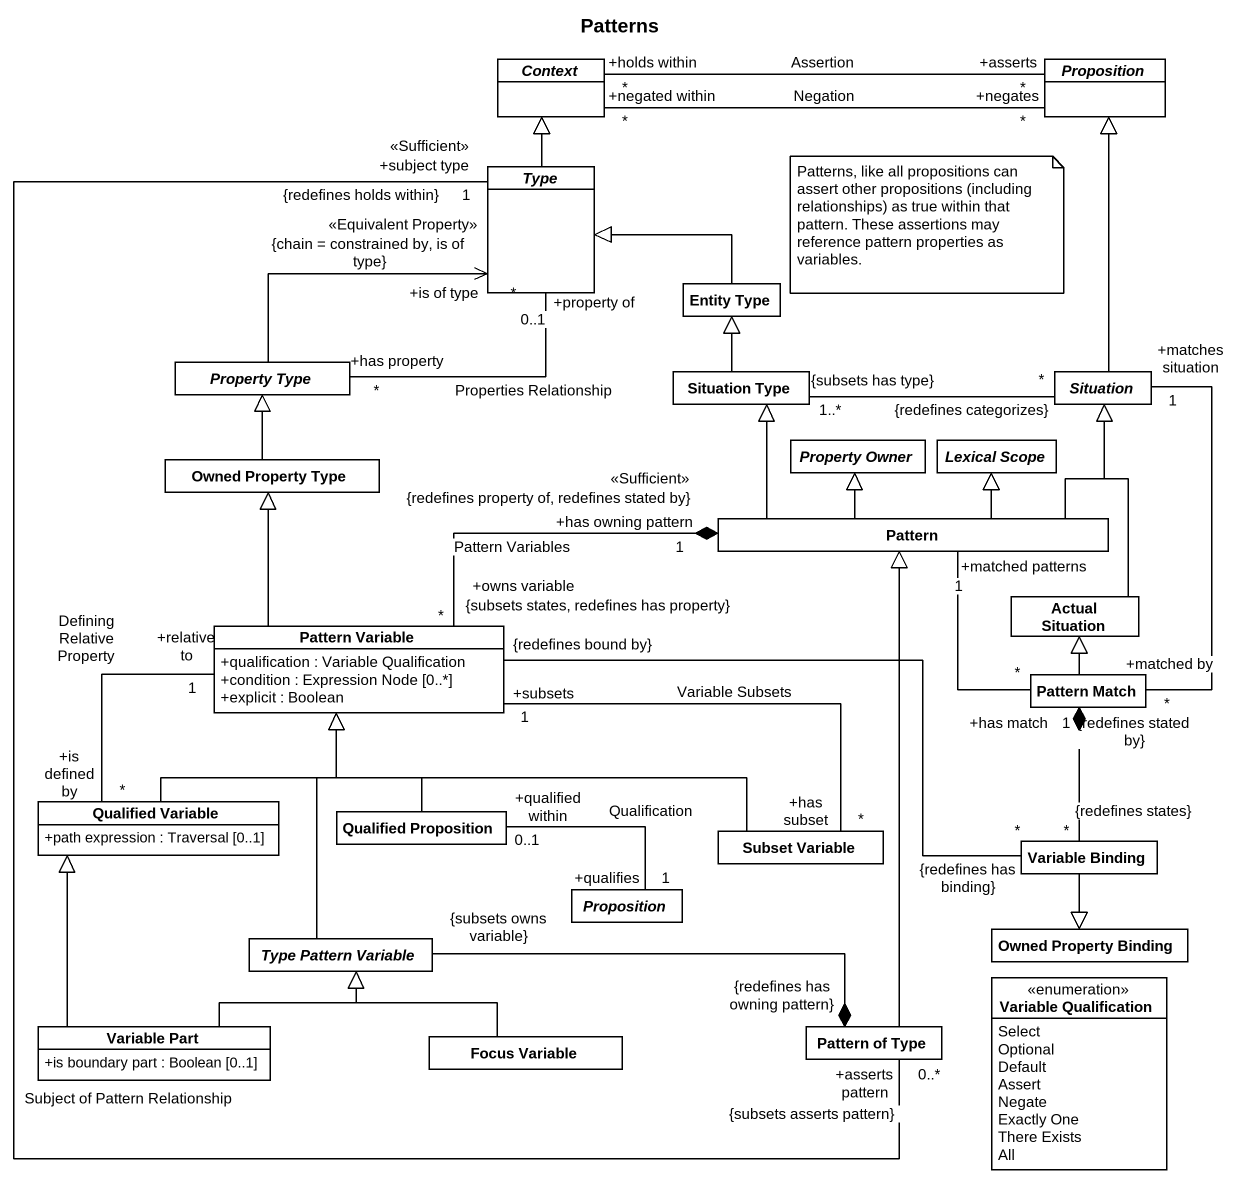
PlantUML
@startuml
title Patterns
hide circle
hide empty members
skinparam classAttributeIconSize 0
abstract class Context
abstract class Proposition
abstract class Type
class "Entity Type" as Entity_Type
abstract class "Property Type" as Property_Type
class "Situation Type" as Situation_Type
abstract class Situation
class "Owned Property Type" as Owned_Property_Type
abstract class "Property Owner" as Property_Owner
abstract class "Lexical Scope" as Lexical_Scope
class Pattern
class "Pattern Variable" as Pattern_Variable {
  +qualification : Variable Qualification
  +condition : Expression Node [0..*]
  +explicit : Boolean
}
class "Actual Situation" as Actual_Situation
class "Pattern Match" as Pattern_Match
class "Qualified Variable" as Qualified_Variable {
  +path expression : Traversal [0..1]
}
class "Qualified Proposition" as Qualified_Proposition
class "Subset Variable" as Subset_Variable
class "Variable Binding" as Variable_Binding
abstract class "Type Pattern Variable" as Type_Pattern_Variable
abstract class "Proposition" as Proposition_2
class "Owned Property Binding" as Owned_Property_Binding
enum "Variable Qualification" as Variable_Qualification {
  Select
  Optional
  Default
  Assert
  Negate
  Exactly One
  There Exists
  All
}
class "Variable Part" as Variable_Part {
  +is boundary part : Boolean [0..1]
}
class "Focus Variable" as Focus_Variable
class "Pattern of Type" as Pattern_of_Type
Context "+holds within\n*" -right- "+asserts\n*" Proposition : Assertion
Context "+negated within\n*" -right- "+negates\n*" Proposition : Negation
Type -up-|> Context
Type "+property of\n0..1" -left- "+has property\n*" Property_Type : Properties Relationship
Type "+subject type\n1\n{redefines holds within}\n<<Sufficient>>" -- "+asserts pattern\n0..*\n{subsets asserts pattern}" Pattern_of_Type : Subject of Pattern Relationship
Entity_Type -left-|> Type
Property_Type -right-> "+is of type\n*\n{chain = constrained by, is of type}\n<<Equivalent Property>>" Type
Situation_Type -up-|> Entity_Type
Situation_Type "1..*\n{subsets has type}" -right- "{redefines categorizes}\n*" Situation
Situation -up-|> Proposition
Owned_Property_Type -up-|> Property_Type
Pattern -up-|> Situation_Type
Pattern -up-|> Situation
Pattern -up-|> Property_Owner
Pattern -up-|> Lexical_Scope
Pattern "{redefines property of, redefines stated by}\n1\n+has owning pattern\n<<Sufficient>>" *-left- "{subsets states, redefines has property}\n*\n+owns variable" Pattern_Variable : Pattern Variables
Pattern_Variable -up-|> Owned_Property_Type
Actual_Situation -up-|> Situation
Pattern_Match "+matched by\n*" -up- "+matches situation\n1" Situation
Pattern_Match "+has match\n*" -up- "+matched patterns\n1" Pattern
Pattern_Match -up-|> Actual_Situation
Pattern_Match "{redefines stated by}\n1" *-- "{redefines states}\n*" Variable_Binding
Qualified_Variable "+is defined by\n*" -up- "+relative to\n1" Pattern_Variable : Defining Relative Property
Qualified_Variable -up-|> Pattern_Variable
Qualified_Proposition -up-|> Pattern_Variable
Qualified_Proposition "0..1\n+qualified within" -right- "+qualifies\n1" Proposition_2 : Qualification
Subset_Variable -left-|> Pattern_Variable
Subset_Variable "+has subset\n*" -left- "+subsets\n1" Pattern_Variable : Variable Subsets
Variable_Binding "{redefines has binding}\n*" -left- "{redefines bound by}" Pattern_Variable
Variable_Binding --|> Owned_Property_Binding
Type_Pattern_Variable -up-|> Pattern_Variable
Variable_Part -up-|> Qualified_Variable
Variable_Part -right-|> Type_Pattern_Variable
Focus_Variable -left-|> Type_Pattern_Variable
Pattern_of_Type -up-|> Pattern
Pattern_of_Type "{redefines has owning pattern}" *-left- "{subsets owns variable}" Type_Pattern_Variable
note as N1
  Patterns, like all propositions can assert other propositions (including relationships) as true within that pattern. These assertions may reference pattern properties as variables.
end note
@enduml
